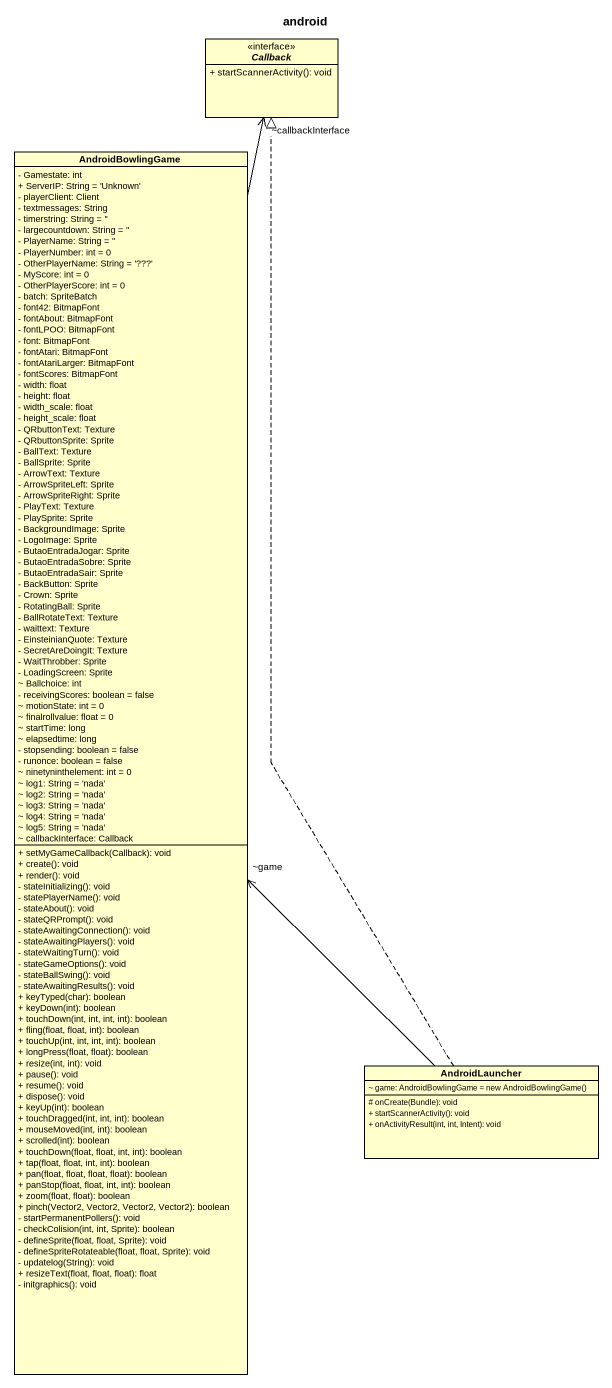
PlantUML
@startuml
title android
hide circle
hide empty members
skinparam classAttributeIconSize 0
interface Callback <<interface>> {
  + startScannerActivity(): void
}
class AndroidBowlingGame {
  - Gamestate: int
  + ServerIP: String = 'Unknown'
  - playerClient: Client
  - textmessages: String
  - timerstring: String = ''
  - largecountdown: String = ''
  - PlayerName: String = ''
  - PlayerNumber: int = 0
  - OtherPlayerName: String = '???'
  - MyScore: int = 0
  - OtherPlayerScore: int = 0
  - batch: SpriteBatch
  - font42: BitmapFont
  - fontAbout: BitmapFont
  - fontLPOO: BitmapFont
  - font: BitmapFont
  - fontAtari: BitmapFont
  - fontAtariLarger: BitmapFont
  - fontScores: BitmapFont
  - width: float
  - height: float
  - width_scale: float
  - height_scale: float
  - QRbuttonText: Texture
  - QRbuttonSprite: Sprite
  - BallText: Texture
  - BallSprite: Sprite
  - ArrowText: Texture
  - ArrowSpriteLeft: Sprite
  - ArrowSpriteRight: Sprite
  - PlayText: Texture
  - PlaySprite: Sprite
  - BackgroundImage: Sprite
  - LogoImage: Sprite
  - ButaoEntradaJogar: Sprite
  - ButaoEntradaSobre: Sprite
  - ButaoEntradaSair: Sprite
  - BackButton: Sprite
  - Crown: Sprite
  - RotatingBall: Sprite
  - BallRotateText: Texture
  - waittext: Texture
  - EinsteinianQuote: Texture
  - SecretAreDoingIt: Texture
  - WaitThrobber: Sprite
  - LoadingScreen: Sprite
  ~ Ballchoice: int
  - receivingScores: boolean = false
  ~ motionState: int = 0
  ~ finalrollvalue: float = 0
  ~ startTime: long
  ~ elapsedtime: long
  - stopsending: boolean = false
  - runonce: boolean = false
  ~ ninetyninthelement: int = 0
  ~ log1: String = 'nada'
  ~ log2: String = 'nada'
  ~ log3: String = 'nada'
  ~ log4: String = 'nada'
  ~ log5: String = 'nada'
  ~ callbackInterface: Callback
  + setMyGameCallback(Callback): void
  + create(): void
  + render(): void
  - stateInitializing(): void
  - statePlayerName(): void
  - stateAbout(): void
  - stateQRPrompt(): void
  - stateAwaitingConnection(): void
  - stateAwaitingPlayers(): void
  - stateWaitingTurn(): void
  - stateGameOptions(): void
  - stateBallSwing(): void
  - stateAwaitingResults(): void
  + keyTyped(char): boolean
  + keyDown(int): boolean
  + touchDown(int, int, int, int): boolean
  + fling(float, float, int): boolean
  + touchUp(int, int, int, int): boolean
  + longPress(float, float): boolean
  + resize(int, int): void
  + pause(): void
  + resume(): void
  + dispose(): void
  + keyUp(int): boolean
  + touchDragged(int, int, int): boolean
  + mouseMoved(int, int): boolean
  + scrolled(int): boolean
  + touchDown(float, float, int, int): boolean
  + tap(float, float, int, int): boolean
  + pan(float, float, float, float): boolean
  + panStop(float, float, int, int): boolean
  + zoom(float, float): boolean
  + pinch(Vector2, Vector2, Vector2, Vector2): boolean
  - startPermanentPollers(): void
  - checkColision(int, int, Sprite): boolean
  - defineSprite(float, float, Sprite): void
  - defineSpriteRotateable(float, float, Sprite): void
  - updatelog(String): void
  + resizeText(float, float, float): float
  - initgraphics(): void
}
class AndroidLauncher {
  {field} ~ game: AndroidBowlingGame = new AndroidBowlingGame()
  # onCreate(Bundle): void
  + startScannerActivity(): void
  + onActivityResult(int, int, Intent): void
}
AndroidBowlingGame -up-> "~callbackInterface" Callback
AndroidLauncher .up.|> Callback
AndroidLauncher -up-> "~game" AndroidBowlingGame
@enduml
